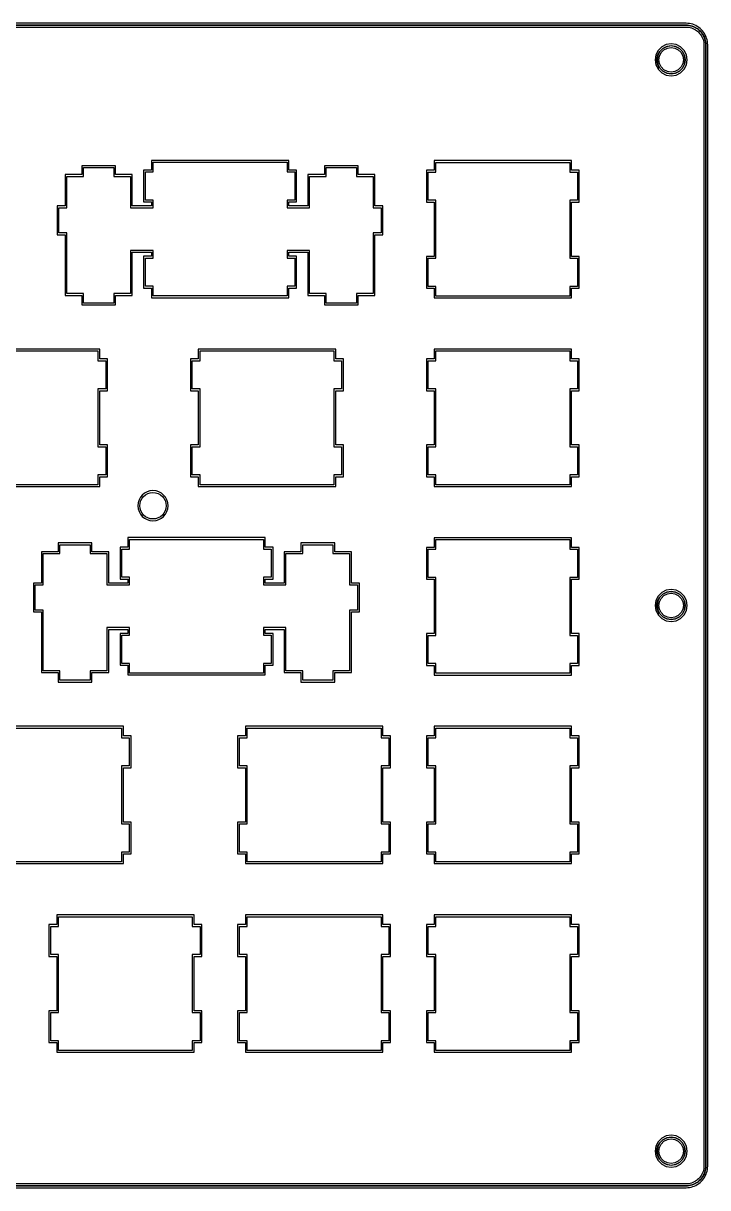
# Model space of a CAD drawing. Extents: x 5 to 332, y 5 to 122.
# Drawn here: x 262.9 to 332, y 4.8 to 122.4 of the extents above; entities that cross this region are included whole.
import ezdxf

# ---------------------------------------------------------------- set-up
doc = ezdxf.new("R2010")
doc.units = 0
doc.layers.add('Layer_1', color=7, linetype='CONTINUOUS')

msp = doc.modelspace()

# ---------------------------------------------------------------- linework, layer by layer
at = {"layer": 'Layer_1', "color": 7}
for p, q in [((329.80654, 122.440453), (6.998047, 122.440453)), ((329.97256, 122.434593), (329.80654, 122.440453)), ((330.14248, 122.413109), (329.97256, 122.434593)), ((330.3124, 122.379906), (330.14248, 122.413109)), ((330.47842, 122.334984), (330.3124, 122.379906)), ((7.001957, 122.254906), (329.80273, 122.254906)), ((329.802736, 122.245141), (7.001957, 122.247096)), ((7.005867, 122.061549), (329.798838, 122.059599)), ((329.798838, 122.059599), (329.943368, 122.053739)), ((329.80273, 122.254906), (329.95898, 122.249046)), ((329.957036, 122.239281), (329.802736, 122.245141)), ((329.943368, 122.053739), (330.083988, 122.038114)), ((330.113286, 122.21975), (329.957036, 122.239281)), ((329.95898, 122.249046), (330.11328, 122.231468)), ((330.083988, 122.038114), (330.224618, 122.008817)), ((330.11328, 122.231468), (330.26953, 122.198265)), ((330.267586, 122.190453), (330.113286, 122.21975)), ((330.224618, 122.008817), (330.361338, 121.971708)), ((330.417976, 122.149437), (330.267586, 122.190453)), ((330.26953, 122.198265), (330.42188, 122.157249)), ((330.361338, 121.971708), (330.492198, 121.92288)), ((330.564456, 122.092796), (330.417976, 122.149437)), ((330.42188, 122.157249), (330.56836, 122.102562)), ((330.64052, 122.272484), (330.47842, 122.334984)), ((330.492198, 121.92288), (330.623058, 121.862333)), ((330.707036, 122.028343), (330.564456, 122.092796)), ((330.56836, 122.102562), (330.71094, 122.036156)), ((330.623058, 121.862333), (330.746098, 121.793974)), ((330.79482, 122.202172), (330.64052, 122.272484)), ((330.841806, 121.952171), (330.707036, 122.028343)), ((330.71094, 122.036156), (330.84766, 121.959984)), ((330.746098, 121.793974), (330.865238, 121.715849)), ((330.94326, 122.118188), (330.79482, 122.202172)), ((330.974616, 121.866234), (330.841806, 121.952171)), ((330.84766, 121.959984), (330.98047, 121.872093)), ((330.865238, 121.715849), (330.976568, 121.627958)), ((331.08974, 122.022485), (330.94326, 122.118188)), ((331.097666, 121.766625), (330.974616, 121.866234)), ((330.976568, 121.627958), (331.080088, 121.530302)), ((330.98047, 121.872093), (331.10352, 121.774437)), ((331.080088, 121.530302), (331.177688, 121.424834)), ((331.22256, 121.915063), (331.08974, 122.022485)), ((331.210946, 121.661156), (331.097666, 121.766625)), ((331.10352, 121.774437), (331.21875, 121.668969)), ((331.177688, 121.424834), (331.265588, 121.315459)), ((331.318366, 121.545922), (331.210946, 121.661156)), ((331.21875, 121.668969), (331.32617, 121.553734)), ((331.34951, 121.799829), (331.22256, 121.915063)), ((331.265588, 121.315459), (331.343688, 121.196318)), ((331.416066, 121.422875), (331.318366, 121.545922)), ((331.32617, 121.553734), (331.42387, 121.430687)), ((331.343688, 121.196318), (331.413988, 121.071318)), ((331.4667, 121.672876), (331.34951, 121.799829)), ((331.501966, 121.292016), (331.416066, 121.422875)), ((331.42387, 121.430687), (331.50977, 121.297875)), ((331.57412, 121.53811), (331.4667, 121.672876)), ((331.580066, 121.155297), (331.501966, 121.292016)), ((331.50977, 121.297875), (331.58987, 121.161156)), ((331.66782, 121.393579), (331.57412, 121.53811)), ((331.58987, 121.161156), (331.65437, 121.016625)), ((331.75372, 121.245141), (331.66782, 121.393579)), ((331.82602, 121.086938), (331.75372, 121.245141)), ((327.34961, 120.057641), (326.99414, 119.702172)), ((327.80078, 120.288109), (327.34961, 120.057641)), ((327.46089, 119.907251), (327.85933, 120.110376)), ((327.86328, 120.10061), (327.46875, 119.899438)), ((328.30273, 120.366234), (327.80078, 120.288109)), ((327.85933, 120.110376), (328.30273, 120.180688)), ((328.30273, 120.168969), (327.86328, 120.10061)), ((328.80273, 120.288109), (328.30273, 120.366234)), ((328.30273, 120.180688), (328.74414, 120.110376)), ((328.74221, 120.100607), (328.30273, 120.168969)), ((329.13674, 119.899435), (328.74221, 120.100607)), ((328.74414, 120.110376), (329.14258, 119.907251)), ((329.25195, 120.057641), (328.80273, 120.288109)), ((329.60938, 119.702172), (329.25195, 120.057641)), ((331.413988, 121.071318), (331.472588, 120.942412)), ((331.472588, 120.942412), (331.525288, 120.805693)), ((331.525288, 120.805693), (331.562388, 120.67288)), ((331.562388, 120.67288), (331.589688, 120.534209)), ((331.642566, 121.014672), (331.580066, 121.155297)), ((331.589688, 120.534209), (331.603388, 120.39163)), ((331.603388, 120.39163), (331.611388, 120.245146)), ((331.611388, 120.245146), (331.611388, 7.00491)), ((331.701166, 120.862328), (331.642566, 121.014672)), ((331.65437, 121.016625), (331.71097, 120.860375)), ((331.742166, 120.717797), (331.701166, 120.862328)), ((331.71097, 120.860375), (331.75197, 120.71975)), ((331.773366, 120.5635), (331.742166, 120.717797)), ((331.75197, 120.71975), (331.78127, 120.5635)), ((331.788966, 120.405297), (331.773366, 120.5635)), ((331.78127, 120.5635), (331.80077, 120.405297)), ((331.796966, 120.251), (331.788966, 120.405297)), ((331.796966, 6.9991), (331.796966, 120.251)), ((331.80077, 120.405297), (331.80677, 120.249047)), ((331.80677, 120.249047), (331.80677, 7.001)), ((331.88072, 120.934594), (331.82602, 121.086938)), ((331.88472, 120.928734), (331.88072, 120.934594)), ((331.93162, 120.760766), (331.88472, 120.928734)), ((331.96482, 120.592797), (331.93162, 120.760766)), ((331.98432, 120.420922), (331.96482, 120.592797)), ((331.99232, 120.254906), (331.98432, 120.420922)), ((331.99232, 6.99514), (331.99232, 120.254906)), ((326.76172, 119.251), (326.68555, 118.749047)), ((326.99414, 119.702172), (326.76172, 119.251)), ((326.873, 118.749047), (326.9394, 119.19436)), ((326.95117, 119.190454), (326.88277, 118.749047)), ((326.9394, 119.19436), (327.14448, 119.590844)), ((327.15234, 119.584985), (326.95117, 119.190454)), ((327.07031, 118.749047), (327.12891, 119.133812)), ((327.12891, 119.133812), (327.30469, 119.473656)), ((327.14448, 119.590844), (327.46089, 119.907251)), ((327.46875, 119.899438), (327.15234, 119.584985)), ((327.30469, 119.473656), (327.57812, 119.749047)), ((327.57812, 119.749047), (327.92188, 119.922875)), ((327.92188, 119.922875), (328.30273, 119.983422)), ((328.30273, 119.983422), (328.68359, 119.922875)), ((328.68359, 119.922875), (329.02734, 119.749047)), ((329.02734, 119.749047), (329.29883, 119.473656)), ((329.45119, 119.584982), (329.13674, 119.899435)), ((329.14258, 119.907251), (329.45898, 119.590844)), ((329.29883, 119.473656), (329.47461, 119.133812)), ((329.65236, 119.190451), (329.45119, 119.584982)), ((329.45898, 119.590844), (329.66211, 119.19436)), ((329.47461, 119.133812), (329.53521, 118.749047)), ((329.83984, 119.251), (329.60938, 119.702172)), ((329.72266, 118.749044), (329.65236, 119.190451)), ((329.66211, 119.19436), (329.73241, 118.749047)), ((329.91992, 118.749047), (329.83984, 119.251)), ((326.68555, 118.749047), (326.76172, 118.251)), ((326.76172, 118.251), (326.98047, 117.825219)), ((326.9394, 118.307641), (326.873, 118.749047)), ((326.88277, 118.749047), (326.95117, 118.311547)), ((327.14253, 117.91311), (326.9394, 118.307641)), ((326.95117, 118.311547), (327.15234, 117.917016)), ((326.98047, 117.825219), (326.99607, 117.797875)), ((326.99607, 117.797875), (327.35154, 117.442406)), ((327.12891, 118.368187), (327.07031, 118.749047)), ((327.30469, 118.028344), (327.12891, 118.368187)), ((327.14453, 117.91311), (327.14253, 117.91311)), ((327.46094, 117.592797), (327.14453, 117.91311)), ((327.15234, 117.917016), (327.46875, 117.602563)), ((327.57812, 117.752953), (327.30469, 118.028344)), ((327.92188, 117.577172), (327.57812, 117.752953)), ((329.02734, 117.752953), (328.68164, 117.577172)), ((329.29883, 118.026391), (329.02734, 117.752953)), ((329.13674, 117.60256), (329.45119, 117.91506)), ((329.45898, 117.911157), (329.14062, 117.592797)), ((329.25195, 117.442446), (329.60938, 117.799868)), ((329.47461, 118.368187), (329.29883, 118.026391)), ((329.45119, 117.91506), (329.65236, 118.311544)), ((329.66211, 118.307641), (329.45898, 117.911157)), ((329.53521, 118.749047), (329.47461, 118.368187)), ((329.60938, 117.799868), (329.83984, 118.251)), ((329.65236, 118.311544), (329.72266, 118.749044)), ((329.73241, 118.749047), (329.66211, 118.307641)), ((329.83984, 118.251), (329.91992, 118.749047)), ((327.35154, 117.442406), (327.80076, 117.211938)), ((327.85938, 117.389672), (327.46094, 117.592797)), ((327.46875, 117.602563), (327.86328, 117.399438)), ((327.80076, 117.211938), (328.30271, 117.133808)), ((328.30078, 117.31936), (327.85938, 117.389672)), ((327.86328, 117.399438), (328.30273, 117.331079)), ((328.30078, 117.516625), (327.92188, 117.577172)), ((328.68164, 117.577172), (328.30078, 117.516625)), ((328.74414, 117.389672), (328.30078, 117.31936)), ((328.30271, 117.133808), (328.31641, 117.135808)), ((328.30273, 117.331079), (328.31643, 117.333029)), ((328.31641, 117.135808), (328.80273, 117.211978)), ((328.31643, 117.333029), (328.74025, 117.399435)), ((328.74025, 117.399435), (329.13674, 117.60256)), ((329.14062, 117.592797), (328.74414, 117.389672)), ((328.80273, 117.211978), (329.25195, 117.442446)), ((275.83594, 108.592797), (275.83594, 107.614281)), ((289.71484, 108.592797), (275.83594, 108.592797)), ((276.02148, 108.407248), (289.53125, 108.407248)), ((276.02148, 107.430688), (276.02148, 108.407248)), ((289.53125, 108.407248), (289.53125, 107.430686)), ((289.71484, 107.614281), (289.71484, 108.592797)), ((318.25195, 108.569359), (304.37695, 108.569357)), ((304.37695, 108.569357), (304.37695, 107.592795)), ((304.5625, 108.385766), (318.06836, 108.385766)), ((304.5625, 107.40725), (304.5625, 108.385766)), ((318.06836, 108.385766), (318.06836, 107.40725)), ((318.25195, 107.592797), (318.25195, 108.569359)), ((268.80859, 107.155297), (267.12109, 107.155297)), ((267.12109, 107.155297), (267.12109, 103.997094)), ((272.2207, 108.055688), (268.80859, 108.055688)), ((268.80859, 108.055688), (268.80859, 107.155297)), ((268.99219, 106.96975), (268.99219, 107.870141)), ((268.99219, 107.870141), (272.03516, 107.870141)), ((272.03516, 107.870141), (272.03516, 106.96975)), ((272.2207, 107.155297), (272.2207, 108.055688)), ((273.9082, 107.155297), (272.2207, 107.155297)), ((273.9082, 103.997094), (273.9082, 107.155297)), ((275.83594, 107.614281), (275.05273, 107.614281)), ((275.05273, 107.614281), (275.05273, 104.399438)), ((275.23828, 104.584984), (275.23828, 107.430688)), ((275.23828, 107.430688), (276.02148, 107.430688)), ((289.53125, 107.430686), (290.3125, 107.430686)), ((290.49805, 107.614281), (289.71484, 107.614281)), ((290.3125, 107.430686), (290.3125, 104.584982)), ((290.49805, 104.399438), (290.49805, 107.614281)), ((293.30664, 107.155297), (291.61914, 107.155297)), ((291.61914, 107.155297), (291.61914, 103.997094)), ((296.71875, 108.055688), (293.30664, 108.055688)), ((293.30664, 108.055688), (293.30664, 107.155297)), ((293.49219, 106.96975), (293.49219, 107.870141)), ((293.49219, 107.870141), (296.53516, 107.870141)), ((296.53516, 107.870141), (296.53516, 106.96975)), ((296.71875, 107.155297), (296.71875, 108.055688)), ((298.40625, 107.155297), (296.71875, 107.155297)), ((298.40625, 103.997094), (298.40625, 107.155297)), ((304.37695, 107.592795), (303.5957, 107.592795)), ((303.5957, 107.592795), (303.5957, 107.499045)), ((303.5957, 107.499045), (303.5957, 104.375998)), ((303.78125, 104.561547), (303.78125, 107.40725)), ((303.78125, 107.40725), (304.5625, 107.40725)), ((318.06836, 107.40725), (318.84961, 107.40725)), ((319.03516, 107.592797), (318.25195, 107.592797)), ((318.84961, 107.40725), (318.84961, 104.561547)), ((319.03516, 104.376), (319.03516, 107.592797)), ((267.30469, 103.811547), (267.30469, 106.96975)), ((267.30469, 106.96975), (268.99219, 106.96975)), ((272.03516, 106.96975), (273.72266, 106.96975)), ((273.72266, 106.96975), (273.72266, 103.811547)), ((291.80469, 103.811545), (291.80469, 106.96975)), ((291.80469, 106.96975), (293.49219, 106.96975)), ((296.53516, 106.96975), (298.22266, 106.96975)), ((298.22266, 106.96975), (298.22266, 103.811547)), ((267.12109, 103.997094), (266.3125, 103.997094)), ((266.3125, 103.997094), (266.3125, 101.073266)), ((266.49805, 101.258812), (266.49805, 103.811547)), ((266.49805, 103.811547), (267.30469, 103.811547)), ((273.72266, 103.811547), (276.02148, 103.811547)), ((275.83594, 103.997094), (273.9082, 103.997094)), ((275.05273, 104.399438), (275.83594, 104.399438)), ((276.02148, 104.584984), (275.23828, 104.584984)), ((275.83594, 104.399438), (275.83594, 103.997094)), ((276.02148, 103.811547), (276.02148, 104.584984)), ((290.3125, 104.584982), (289.53125, 104.584982)), ((289.53125, 104.584982), (289.53125, 103.811545)), ((289.53125, 103.811545), (291.80469, 103.811545)), ((289.71484, 103.997094), (289.71484, 104.399438)), ((289.71484, 104.399438), (290.49805, 104.399438)), ((291.61914, 103.997094), (289.71484, 103.997094)), ((298.22266, 103.811547), (299.0293, 103.811547)), ((299.21484, 103.997094), (298.40625, 103.997094)), ((299.0293, 103.811547), (299.0293, 101.258812)), ((299.21484, 101.073266), (299.21484, 103.997094)), ((303.5957, 104.375998), (304.37695, 104.375998)), ((304.5625, 104.561547), (303.78125, 104.561547)), ((304.37695, 104.375998), (304.37695, 98.891623)), ((304.5625, 98.706078), (304.5625, 104.561547)), ((318.84961, 104.561547), (318.06836, 104.561547)), ((318.06836, 104.561547), (318.06836, 98.706078)), ((318.25195, 98.891623), (318.25195, 104.376)), ((318.25195, 104.376), (319.03516, 104.376)), ((267.30469, 101.258812), (266.49805, 101.258812)), ((267.30469, 95.127953), (267.30469, 101.258812)), ((299.0293, 101.258812), (298.22266, 101.258812)), ((298.22266, 101.258812), (298.22266, 95.127953)), ((266.3125, 101.073266), (267.12109, 101.073266)), ((267.12109, 101.073266), (267.12109, 94.942406)), ((298.40625, 94.942406), (298.40625, 101.073266)), ((298.40625, 101.073266), (299.21484, 101.073266)), ((276.02148, 99.499047), (273.72266, 99.499047)), ((273.72266, 99.499047), (273.72266, 95.127953)), ((273.9082, 94.942406), (273.9082, 99.3135)), ((273.9082, 99.3135), (275.83594, 99.3135)), ((275.83594, 98.911156), (275.05273, 98.911156)), ((275.05273, 98.911156), (275.05273, 95.696312)), ((275.83594, 99.3135), (275.83594, 98.911156)), ((276.02148, 98.727562), (276.02148, 99.499047)), ((291.80469, 99.499047), (289.53125, 99.499047)), ((289.53125, 99.499047), (289.53125, 98.727562)), ((289.71484, 98.911156), (289.71484, 99.3135)), ((289.71484, 99.3135), (291.61914, 99.3135)), ((290.49805, 98.911156), (289.71484, 98.911156)), ((290.49805, 95.696312), (290.49805, 98.911156)), ((291.61914, 99.3135), (291.61914, 94.942406)), ((291.80469, 95.127953), (291.80469, 99.499047)), ((304.37695, 98.891623), (303.5957, 98.891623)), ((303.5957, 98.891623), (303.5957, 95.672873)), ((319.03516, 98.891623), (318.25195, 98.891623)), ((319.03516, 95.672873), (319.03516, 98.891623)), ((275.23828, 95.879906), (275.23828, 98.727562)), ((275.23828, 98.727562), (276.02148, 98.727562)), ((289.53125, 98.727562), (290.3125, 98.727562)), ((290.3125, 98.727562), (290.3125, 95.879906)), ((303.78125, 95.858422), (303.78125, 98.706078)), ((303.78125, 98.706078), (304.5625, 98.706078)), ((318.06836, 98.706078), (318.84961, 98.706078)), ((318.84961, 98.706078), (318.84961, 95.858422)), ((275.05273, 95.696312), (275.83594, 95.696312)), ((276.02148, 95.879906), (275.23828, 95.879906)), ((275.83594, 95.696312), (275.83594, 94.717797)), ((276.02148, 94.903344), (276.02148, 95.879906)), ((290.3125, 95.879906), (289.53125, 95.879906)), ((289.53125, 95.879906), (289.53125, 94.903344)), ((289.71484, 94.717797), (289.71484, 95.696312)), ((289.71484, 95.696312), (290.49805, 95.696312)), ((303.5957, 95.672873), (304.37695, 95.672873)), ((304.5625, 95.858422), (303.78125, 95.858422)), ((304.37695, 95.672873), (304.37695, 94.69631)), ((304.5625, 94.879906), (304.5625, 95.858422)), ((318.84961, 95.858422), (318.06836, 95.858422)), ((318.06836, 95.858422), (318.06836, 94.879906)), ((318.25195, 94.69631), (318.25195, 95.672873)), ((318.25195, 95.672873), (319.03516, 95.672873)), ((267.12109, 94.942406), (268.80859, 94.942406)), ((268.99219, 95.127953), (267.30469, 95.127953)), ((268.80859, 94.942406), (268.80859, 93.985375)), ((268.99219, 94.168969), (268.99219, 95.127953)), ((272.03516, 94.168969), (268.99219, 94.168969)), ((273.72266, 95.127953), (272.03516, 95.127953)), ((272.03516, 95.127953), (272.03516, 94.168969)), ((272.2207, 93.985375), (272.2207, 94.942406)), ((272.2207, 94.942406), (273.9082, 94.942406)), ((275.83594, 94.717797), (289.71484, 94.717797)), ((289.53125, 94.903344), (276.02148, 94.903344)), ((291.61914, 94.942406), (291.71094, 94.942406)), ((291.71094, 94.942406), (293.30664, 94.942406)), ((293.49219, 95.127953), (291.80469, 95.127953)), ((293.30664, 94.942406), (293.30664, 93.985375)), ((293.49219, 94.168969), (293.49219, 95.127953)), ((296.53516, 94.168969), (293.49219, 94.168969)), ((298.22266, 95.127953), (296.53516, 95.127953)), ((296.53516, 95.127953), (296.53516, 94.168969)), ((296.71875, 93.985375), (296.71875, 94.942406)), ((296.71875, 94.942406), (298.40625, 94.942406)), ((304.37695, 94.69631), (318.25195, 94.69631)), ((318.06836, 94.879906), (304.5625, 94.879906)), ((268.80859, 93.985375), (272.2207, 93.985375)), ((293.30664, 93.985375), (296.71875, 93.985375)), ((270.62695, 89.520528), (256.75195, 89.520531)), ((270.62695, 88.542013), (270.62695, 89.520528)), ((280.56445, 89.520531), (280.56445, 88.542016)), ((294.43945, 89.520528), (280.56445, 89.520531)), ((294.43945, 88.542013), (294.43945, 89.520528)), ((304.37695, 89.520531), (304.37695, 88.542016)), ((318.25195, 89.520531), (304.37695, 89.520531)), ((318.25195, 88.542013), (318.25195, 89.520531)), ((256.9375, 89.334984), (270.44336, 89.334984)), ((270.44336, 89.334984), (270.44336, 88.356469)), ((270.44336, 88.356469), (271.22461, 88.356469)), ((271.41016, 88.542013), (270.62695, 88.542013)), ((271.22461, 88.356469), (271.22461, 85.510766)), ((271.41016, 85.327169), (271.41016, 88.542013)), ((280.56445, 88.542016), (279.7832, 88.542016)), ((279.7832, 88.542016), (279.7832, 88.450216)), ((279.7832, 88.450216), (279.7832, 85.327169)), ((279.9668, 85.510766), (279.9668, 88.356469)), ((279.9668, 88.356469), (280.75, 88.356469)), ((280.75, 89.334984), (294.25586, 89.334984)), ((280.75, 88.356469), (280.75, 89.334984)), ((294.25586, 89.334984), (294.25586, 88.356469)), ((294.25586, 88.356469), (295.03711, 88.356469)), ((295.22266, 88.542013), (294.43945, 88.542013)), ((295.03711, 88.356469), (295.03711, 85.510766)), ((295.22266, 85.327169), (295.22266, 88.542013)), ((304.37695, 88.542016), (303.5957, 88.542016)), ((303.5957, 88.542016), (303.5957, 88.450216)), ((303.5957, 88.450216), (303.5957, 85.327169)), ((303.78125, 85.510766), (303.78125, 88.356469)), ((303.78125, 88.356469), (304.5625, 88.356469)), ((304.5625, 89.334984), (318.06836, 89.334984)), ((304.5625, 88.356469), (304.5625, 89.334984)), ((318.06836, 89.334984), (318.06836, 88.356469)), ((318.06836, 88.356469), (318.84961, 88.356469)), ((319.03516, 88.542013), (318.25195, 88.542013)), ((318.84961, 88.356469), (318.84961, 85.510766)), ((319.03516, 85.327169), (319.03516, 88.542013)), ((271.22461, 85.510766), (270.44336, 85.510766)), ((270.44336, 85.510766), (270.44336, 79.655297)), ((270.62695, 79.840841), (270.62695, 85.327169)), ((270.62695, 85.327169), (271.41016, 85.327169)), ((279.7832, 85.327169), (280.56445, 85.327169)), ((280.75, 85.510766), (279.9668, 85.510766)), ((280.56445, 85.327169), (280.56445, 79.840841)), ((280.75, 79.655297), (280.75, 85.510766)), ((295.03711, 85.510766), (294.25586, 85.510766)), ((294.25586, 85.510766), (294.25586, 79.655297)), ((294.43945, 79.840841), (294.43945, 85.327169)), ((294.43945, 85.327169), (295.22266, 85.327169)), ((303.5957, 85.327169), (304.37695, 85.327169)), ((304.5625, 85.510766), (303.78125, 85.510766)), ((304.37695, 85.327169), (304.37695, 79.840841)), ((304.5625, 79.655297), (304.5625, 85.510766)), ((318.84961, 85.510766), (318.06836, 85.510766)), ((318.06836, 85.510766), (318.06836, 79.655297)), ((318.25195, 79.840841), (318.25195, 85.327169)), ((318.25195, 85.327169), (319.03516, 85.327169)), ((270.44336, 79.655297), (271.22461, 79.655297)), ((271.41016, 79.840841), (270.62695, 79.840841)), ((271.22461, 79.655297), (271.22461, 76.809594)), ((271.41016, 76.624044), (271.41016, 79.840841)), ((280.56445, 79.840841), (279.7832, 79.840841)), ((279.7832, 79.840841), (279.7832, 76.624044)), ((279.9668, 76.809594), (279.9668, 79.655297)), ((279.9668, 79.655297), (280.75, 79.655297)), ((294.25586, 79.655297), (295.03711, 79.655297)), ((295.22266, 79.840841), (294.43945, 79.840841)), ((295.03711, 79.655297), (295.03711, 76.809594)), ((295.22266, 76.624044), (295.22266, 79.840841)), ((304.37695, 79.840841), (303.5957, 79.840841)), ((303.5957, 79.840841), (303.5957, 76.624044)), ((303.78125, 76.809594), (303.78125, 79.655297)), ((303.78125, 79.655297), (304.5625, 79.655297)), ((318.06836, 79.655297), (318.84961, 79.655297)), ((319.03516, 79.840841), (318.25195, 79.840841)), ((318.84961, 79.655297), (318.84961, 76.809594)), ((319.03516, 76.624044), (319.03516, 79.840841)), ((271.22461, 76.809594), (270.44336, 76.809594)), ((270.44336, 76.809594), (270.44336, 75.831078)), ((270.62695, 75.645528), (270.62695, 76.624044)), ((270.62695, 76.624044), (271.41016, 76.624044)), ((279.7832, 76.624044), (280.56445, 76.624044)), ((280.75, 76.809594), (279.9668, 76.809594)), ((280.56445, 76.624044), (280.56445, 75.645528)), ((280.75, 75.831078), (280.75, 76.809594)), ((295.03711, 76.809594), (294.25586, 76.809594)), ((294.25586, 76.809594), (294.25586, 75.831078)), ((294.43945, 75.645528), (294.43945, 76.624044)), ((294.43945, 76.624044), (295.22266, 76.624044)), ((303.5957, 76.624044), (304.37695, 76.624044)), ((304.5625, 76.809594), (303.78125, 76.809594)), ((304.37695, 76.624044), (304.37695, 75.645528)), ((304.5625, 75.831078), (304.5625, 76.809594)), ((318.84961, 76.809594), (318.06836, 76.809594)), ((318.06836, 76.809594), (318.06836, 75.831078)), ((318.25195, 75.645528), (318.25195, 76.624044)), ((318.25195, 76.624044), (319.03516, 76.624044)), ((256.75195, 75.645528), (270.62695, 75.645528)), ((270.44336, 75.831078), (256.9375, 75.831078)), ((280.56445, 75.645528), (294.43945, 75.645528)), ((294.25586, 75.831078), (280.75, 75.831078)), ((304.37695, 75.645528), (318.25195, 75.645528)), ((318.06836, 75.831078), (304.5625, 75.831078)), ((275.99805, 75.225609), (275.99805, 75.225609)), ((275.99805, 75.040062), (275.99805, 75.040062)), ((269.83984, 69.952172), (266.42578, 69.952172)), ((266.42578, 69.952172), (266.42578, 69.051781)), ((266.61133, 68.868188), (266.61133, 69.766625)), ((266.61133, 69.766625), (269.6543, 69.766625)), ((269.6543, 69.766625), (269.6543, 68.868188)), ((269.83984, 69.051781), (269.83984, 69.952172)), ((273.45508, 69.512719), (272.67188, 69.512719)), ((272.67188, 69.512719), (272.67188, 66.297875)), ((273.45508, 70.489281), (273.45508, 69.512719)), ((287.33398, 70.489281), (273.45508, 70.489281)), ((273.64062, 70.305688), (287.15039, 70.305688)), ((273.64062, 69.327172), (273.64062, 70.305688)), ((287.15039, 70.305688), (287.15039, 69.327172)), ((287.33398, 69.512719), (287.33398, 70.489281)), ((288.11719, 69.512719), (287.33398, 69.512719)), ((288.11719, 66.297875), (288.11719, 69.512719)), ((294.33789, 69.952172), (290.92578, 69.952172)), ((290.92578, 69.952172), (290.92578, 69.051781)), ((291.10943, 68.868188), (291.10943, 69.766625)), ((291.10943, 69.766625), (294.15435, 69.766625)), ((294.15435, 69.766625), (294.15435, 68.868188)), ((294.33789, 69.051781), (294.33789, 69.952172)), ((304.37695, 69.493188), (303.5957, 69.493188)), ((303.5957, 69.493188), (303.5957, 69.399438)), ((304.37695, 70.46975), (304.37695, 69.493188)), ((318.25195, 70.46975), (304.37695, 70.46975)), ((304.5625, 70.286158), (318.06836, 70.286158)), ((304.5625, 69.307643), (304.5625, 70.286158)), ((318.06836, 70.286158), (318.06836, 69.307643)), ((318.25195, 69.493188), (318.25195, 70.46975)), ((319.03516, 69.493188), (318.25195, 69.493188)), ((319.03516, 66.276391), (319.03516, 69.493188)), ((266.42578, 69.051781), (264.73828, 69.051781)), ((264.73828, 69.051781), (264.73828, 65.893578)), ((264.92383, 65.709984), (264.92383, 68.868188)), ((264.92383, 68.868188), (266.61133, 68.868188)), ((269.6543, 68.868188), (271.3418, 68.868188)), ((271.52734, 69.051781), (269.83984, 69.051781)), ((271.3418, 68.868188), (271.3418, 65.709984)), ((271.52734, 65.893578), (271.52734, 69.051781)), ((272.85742, 66.481469), (272.85742, 69.327172)), ((272.85742, 69.327172), (273.64062, 69.327172)), ((287.15039, 69.327172), (287.93164, 69.327172)), ((287.93164, 69.327172), (287.93164, 66.481469)), ((290.92578, 69.051781), (289.23828, 69.051781)), ((289.23828, 69.051781), (289.23828, 65.893578)), ((289.42188, 65.709984), (289.42388, 68.868188)), ((289.42388, 68.868188), (291.10943, 68.868188)), ((294.15435, 68.868188), (295.84185, 68.868188)), ((296.02539, 69.051781), (294.33789, 69.051781)), ((295.84185, 68.868188), (295.84185, 65.709984)), ((296.02539, 65.893578), (296.02539, 69.051781)), ((303.5957, 69.399438), (303.5957, 66.276391)), ((303.78125, 66.46194), (303.78125, 69.307643)), ((303.78125, 69.307643), (304.5625, 69.307643)), ((318.06836, 69.307643), (318.84961, 69.307643)), ((318.84961, 69.307643), (318.84961, 66.46194)), ((264.73828, 65.893578), (263.93164, 65.893578)), ((263.93164, 65.893578), (263.93164, 62.971703)), ((273.45508, 65.893578), (271.52734, 65.893578)), ((272.67188, 66.297875), (273.45508, 66.297875)), ((273.64062, 66.481469), (272.85742, 66.481469)), ((273.45508, 66.297875), (273.45508, 65.893578)), ((273.64062, 65.709984), (273.64062, 66.481469)), ((287.93164, 66.481469), (287.15039, 66.481469)), ((287.15039, 66.481469), (287.15039, 65.709984)), ((287.33398, 65.893578), (287.33398, 66.297875)), ((287.33398, 66.297875), (288.11719, 66.297875)), ((289.23828, 65.893578), (287.33398, 65.893578)), ((296.83203, 65.893578), (296.02539, 65.893578)), ((296.83203, 62.971703), (296.83203, 65.893578)), ((303.5957, 66.276391), (304.37695, 66.276391)), ((304.5625, 66.46194), (303.78125, 66.46194)), ((304.37695, 66.276391), (304.37695, 60.790062)), ((304.5625, 60.604518), (304.5625, 66.46194)), ((318.84961, 66.46194), (318.06836, 66.46194)), ((318.06836, 66.46194), (318.06836, 60.604518)), ((318.25195, 60.790062), (318.25195, 66.276391)), ((318.25195, 66.276391), (319.03516, 66.276391)), ((264.11719, 63.155297), (264.11719, 65.709984)), ((264.11719, 65.709984), (264.92383, 65.709984)), ((271.3418, 65.709984), (273.64062, 65.709984)), ((287.15039, 65.709984), (289.42188, 65.709984)), ((295.84185, 65.709984), (296.64849, 65.709984)), ((296.64849, 65.709984), (296.64849, 63.155297)), ((327.34961, 64.932636), (326.99414, 64.577167)), ((327.14448, 64.465847), (327.46089, 64.782253)), ((327.4668, 64.772484), (327.15234, 64.459984)), ((327.80078, 65.163104), (327.34961, 64.932636)), ((327.46089, 64.782253), (327.85933, 64.985378)), ((327.86328, 64.975609), (327.4668, 64.772484)), ((327.57617, 64.622091), (327.92188, 64.797872)), ((328.30273, 65.241234), (327.80078, 65.163104)), ((327.85933, 64.985378), (328.30273, 65.055688)), ((328.30273, 65.043969), (327.86328, 64.975609)), ((327.92188, 64.797872), (328.30273, 64.858422)), ((328.80273, 65.163148), (328.30273, 65.241234)), ((328.30273, 65.055688), (328.74414, 64.985378)), ((328.74221, 64.975659), (328.30273, 65.043969)), ((328.30273, 64.858422), (328.68359, 64.797872)), ((328.68359, 64.797872), (329.02734, 64.622091)), ((329.13674, 64.772534), (328.74221, 64.975659)), ((328.74414, 64.985378), (329.14258, 64.782253)), ((329.25195, 64.93268), (328.80273, 65.163148)), ((329.45119, 64.460034), (329.13674, 64.772534)), ((329.14258, 64.782253), (329.45898, 64.465847)), ((329.60938, 64.577211), (329.25195, 64.93268)), ((326.76172, 64.124042), (326.68552, 63.624042)), ((326.68552, 63.624042), (326.76172, 63.125995)), ((326.99414, 64.577167), (326.76172, 64.124042)), ((326.873, 63.62405), (326.9394, 64.067409)), ((326.9394, 63.182644), (326.873, 63.62405)), ((326.95117, 64.0635), (326.88277, 63.624047)), ((326.88277, 63.624047), (326.95117, 63.186547)), ((326.9394, 64.067409), (327.14448, 64.465847)), ((327.15234, 64.459984), (326.95117, 64.0635)), ((327.07031, 63.624044), (327.12891, 64.006856)), ((327.12891, 63.243185), (327.07031, 63.624044)), ((327.12891, 64.006856), (327.30469, 64.348653)), ((327.30469, 64.348653), (327.57617, 64.622091)), ((329.02734, 64.622091), (329.29883, 64.348653)), ((329.29883, 64.348653), (329.47461, 64.006856)), ((329.65236, 64.06355), (329.45119, 64.460034)), ((329.45898, 64.465847), (329.66211, 64.067409)), ((329.47461, 64.006856), (329.53521, 63.624044)), ((329.53521, 63.624044), (329.47461, 63.243185)), ((329.83984, 64.124086), (329.60938, 64.577211)), ((329.72266, 63.624097), (329.65236, 64.06355)), ((329.65236, 63.186597), (329.72266, 63.624097)), ((329.66211, 64.067409), (329.73241, 63.62405)), ((329.73241, 63.62405), (329.66211, 63.182644)), ((329.91994, 63.624086), (329.83984, 64.124086)), ((329.83984, 63.126039), (329.91994, 63.624086)), ((263.93164, 62.971703), (264.73828, 62.971703)), ((264.92383, 63.155297), (264.11719, 63.155297)), ((264.73828, 62.971703), (264.73828, 56.840844)), ((264.92383, 57.024438), (264.92383, 63.155297)), ((296.64849, 63.155297), (295.84185, 63.155297)), ((295.84185, 63.155297), (295.84185, 57.024438)), ((296.02539, 56.840844), (296.02539, 62.971703)), ((296.02539, 62.971703), (296.83203, 62.971703)), ((326.76172, 63.125995), (326.98047, 62.700214)), ((327.14253, 62.788112), (326.9394, 63.182644)), ((326.95117, 63.186547), (327.15234, 62.792016)), ((326.98047, 62.700214), (326.99607, 62.672874)), ((326.99607, 62.672874), (327.35154, 62.317405)), ((327.30469, 62.903341), (327.12891, 63.243185)), ((327.14453, 62.788112), (327.14253, 62.788112)), ((327.46094, 62.4678), (327.14453, 62.788112)), ((327.15234, 62.792016), (327.46875, 62.477562)), ((327.57812, 62.62795), (327.30469, 62.903341)), ((327.85938, 62.264675), (327.46094, 62.4678)), ((327.46875, 62.477562), (327.86328, 62.274438)), ((327.92188, 62.452169), (327.57812, 62.62795)), ((328.30273, 62.391619), (327.92188, 62.452169)), ((328.68359, 62.452169), (328.30273, 62.391619)), ((329.02734, 62.62795), (328.68359, 62.452169)), ((328.74221, 62.274488), (329.13674, 62.477612)), ((329.14062, 62.4678), (328.74414, 62.264675)), ((329.29883, 62.901388), (329.02734, 62.62795)), ((329.13674, 62.477612), (329.45119, 62.790112)), ((329.45898, 62.786159), (329.14062, 62.4678)), ((329.25195, 62.317445), (329.60938, 62.674867)), ((329.47461, 63.243185), (329.29883, 62.901388)), ((329.45119, 62.790112), (329.65236, 63.186597)), ((329.66211, 63.182644), (329.45898, 62.786159)), ((329.60938, 62.674867), (329.83984, 63.126039)), ((273.64062, 61.395531), (271.3418, 61.395531)), ((271.3418, 61.395531), (271.3418, 57.024438)), ((271.52734, 56.840844), (271.52734, 61.211938)), ((271.52734, 61.211938), (273.45508, 61.211938)), ((273.45508, 61.211938), (273.45508, 60.809594)), ((273.64062, 60.624047), (273.64062, 61.395531)), ((289.42188, 61.395531), (287.15039, 61.395531)), ((287.15039, 61.395531), (287.15039, 60.624047)), ((287.33398, 60.809594), (287.33398, 61.211938)), ((287.33398, 61.211938), (289.23828, 61.211938)), ((289.23828, 61.211938), (289.23828, 56.840844)), ((289.42388, 57.024438), (289.42188, 61.395531)), ((327.35154, 62.317405), (327.80076, 62.086937)), ((327.80076, 62.086937), (328.30271, 62.008807)), ((328.30078, 62.194365), (327.85938, 62.264675)), ((327.86328, 62.274438), (328.30273, 62.206078)), ((328.74414, 62.264675), (328.30078, 62.194365)), ((328.30271, 62.008807), (328.31641, 62.010807)), ((328.30273, 62.206078), (328.31643, 62.208078)), ((328.31641, 62.010807), (328.80273, 62.086977)), ((328.31643, 62.208078), (328.74221, 62.274488)), ((328.80273, 62.086977), (329.25195, 62.317445)), ((273.45508, 60.809594), (272.67188, 60.809594)), ((272.67188, 60.809594), (272.67188, 57.592797)), ((272.85742, 57.778344), (272.85742, 60.624047)), ((272.85742, 60.624047), (273.64062, 60.624047)), ((287.15039, 60.624047), (287.93164, 60.624047)), ((288.11719, 60.809594), (287.33398, 60.809594)), ((287.93164, 60.624047), (287.93164, 57.778344)), ((288.11719, 57.592797), (288.11719, 60.809594)), ((304.37695, 60.790062), (303.5957, 60.790062)), ((303.5957, 60.790062), (303.5957, 57.573266)), ((303.78125, 57.758814), (303.78125, 60.604518)), ((303.78125, 60.604518), (304.5625, 60.604518)), ((318.06836, 60.604518), (318.84961, 60.604518)), ((319.03516, 60.790062), (318.25195, 60.790062)), ((318.84961, 60.604518), (318.84961, 57.758814)), ((319.03516, 57.573266), (319.03516, 60.790062)), ((273.64062, 57.778344), (272.85742, 57.778344)), ((273.64062, 56.799828), (273.64062, 57.778344)), ((287.93164, 57.778344), (287.15039, 57.778344)), ((287.15039, 57.778344), (287.15039, 56.799828)), ((304.5625, 57.758814), (303.78125, 57.758814)), ((304.5625, 56.780299), (304.5625, 57.758814)), ((318.84961, 57.758814), (318.06836, 57.758814)), ((318.06836, 57.758814), (318.06836, 56.780299)), ((264.73828, 56.840844), (266.42578, 56.840844)), ((266.61133, 57.024438), (264.92383, 57.024438)), ((266.42578, 56.840844), (266.42578, 55.881859)), ((266.61133, 56.067406), (266.61133, 57.024438)), ((271.3418, 57.024438), (269.6543, 57.024438)), ((269.6543, 57.024438), (269.6543, 56.067406)), ((269.83984, 55.881859), (269.83984, 56.840844)), ((269.83984, 56.840844), (271.52734, 56.840844)), ((272.67188, 57.592797), (273.45508, 57.592797)), ((273.45508, 57.592797), (273.45508, 56.616234)), ((273.45508, 56.616234), (287.33398, 56.616234)), ((287.15039, 56.799828), (273.64062, 56.799828)), ((287.33398, 56.616234), (287.33398, 57.592797)), ((287.33398, 57.592797), (288.11719, 57.592797)), ((289.23828, 56.840844), (289.33008, 56.840844)), ((289.33008, 56.840844), (290.92578, 56.840844)), ((291.10943, 57.024438), (289.42388, 57.024438)), ((290.92578, 56.840844), (290.92578, 55.881859)), ((291.10943, 56.067406), (291.10943, 57.024438)), ((295.84185, 57.024438), (294.15435, 57.024438)), ((294.15435, 57.024438), (294.15435, 56.067406)), ((294.33789, 55.881859), (294.33789, 56.840844)), ((294.33789, 56.840844), (296.02539, 56.840844)), ((303.5957, 57.573266), (304.37695, 57.573266)), ((304.37695, 57.573266), (304.37695, 56.596703)), ((304.37695, 56.596703), (318.25195, 56.596703)), ((318.06836, 56.780299), (304.5625, 56.780299)), ((318.25195, 56.596703), (318.25195, 57.573266)), ((318.25195, 57.573266), (319.03516, 57.573266)), ((266.42578, 55.881859), (269.83984, 55.881859)), ((269.6543, 56.067406), (266.61133, 56.067406)), ((290.92578, 55.881859), (294.33789, 55.881859)), ((294.15435, 56.067406), (291.10943, 56.067406)), ((273.00977, 51.420921), (259.13281, 51.420924)), ((259.31836, 51.235377), (272.82422, 51.235377)), ((272.82422, 51.235377), (272.82422, 50.256861)), ((273.00977, 50.442405), (273.00977, 51.420921)), ((285.32812, 51.420924), (285.32812, 50.442408)), ((299.20312, 51.420921), (285.32812, 51.420924)), ((285.51172, 51.235377), (299.01758, 51.235377)), ((285.51172, 50.256861), (285.51172, 51.235377)), ((299.01758, 51.235377), (299.01758, 50.256861)), ((299.20312, 50.442405), (299.20312, 51.420921)), ((304.37695, 51.420924), (304.37695, 50.442408)), ((318.25195, 51.420922), (304.37695, 51.420924)), ((304.5625, 51.235377), (318.06836, 51.235377)), ((304.5625, 50.256861), (304.5625, 51.235377)), ((318.06836, 51.235377), (318.06836, 50.256861)), ((318.25195, 50.442405), (318.25195, 51.420922)), ((272.82422, 50.256861), (273.60547, 50.256861)), ((273.79102, 50.442405), (273.00977, 50.442405)), ((273.60547, 50.256861), (273.60547, 47.411158)), ((273.79102, 47.227561), (273.79102, 50.442405)), ((285.32812, 50.442408), (284.54492, 50.442408)), ((284.54492, 50.442408), (284.54492, 50.350608)), ((284.54492, 50.350608), (284.54492, 47.227561)), ((284.73047, 47.411158), (284.73047, 50.256861)), ((284.73047, 50.256861), (285.51172, 50.256861)), ((299.01758, 50.256861), (299.80078, 50.256861)), ((299.98438, 50.442405), (299.20312, 50.442405)), ((299.80078, 50.256861), (299.80078, 47.411158)), ((299.98438, 47.227561), (299.98438, 50.442405)), ((304.37695, 50.442408), (303.5957, 50.442408)), ((303.5957, 50.442408), (303.5957, 50.350608)), ((303.5957, 50.350608), (303.5957, 47.227561)), ((303.78125, 47.411158), (303.78125, 50.256861)), ((303.78125, 50.256861), (304.5625, 50.256861)), ((318.06836, 50.256861), (318.84961, 50.256861)), ((319.03516, 50.442405), (318.25195, 50.442405)), ((318.84961, 50.256861), (318.84961, 47.411158)), ((319.03516, 47.227561), (319.03516, 50.442405)), ((273.60547, 47.411158), (272.82422, 47.411158)), ((272.82422, 47.411158), (272.82422, 41.55569)), ((273.00977, 41.73928), (273.00977, 47.227561)), ((273.00977, 47.227561), (273.79102, 47.227561)), ((284.54492, 47.227561), (285.32812, 47.227561)), ((285.51172, 47.411158), (284.73047, 47.411158)), ((285.32812, 47.227561), (285.32812, 41.73928)), ((285.51172, 41.55569), (285.51172, 47.411158)), ((299.80078, 47.411158), (299.01758, 47.411158)), ((299.01758, 47.411158), (299.01758, 41.55569)), ((299.20312, 41.73928), (299.20312, 47.227561)), ((299.20312, 47.227561), (299.98438, 47.227561)), ((303.5957, 47.227561), (304.37695, 47.227561)), ((304.5625, 47.411158), (303.78125, 47.411158)), ((304.37695, 47.227561), (304.37695, 41.73928)), ((304.5625, 41.55569), (304.5625, 47.411158)), ((318.84961, 47.411158), (318.06836, 47.411158)), ((318.06836, 47.411158), (318.06836, 41.55569)), ((318.25195, 41.73928), (318.25195, 47.227561)), ((318.25195, 47.227561), (319.03516, 47.227561)), ((272.82422, 41.55569), (273.60547, 41.55569)), ((273.79102, 41.73928), (273.00977, 41.73928)), ((273.60547, 41.55569), (273.60547, 38.708033)), ((273.79102, 38.524437), (273.79102, 41.73928)), ((285.32812, 41.73928), (284.54492, 41.73928)), ((284.54492, 41.73928), (284.54492, 38.524437)), ((284.73047, 38.708033), (284.73047, 41.55569)), ((284.73047, 41.55569), (285.51172, 41.55569)), ((299.01758, 41.55569), (299.80078, 41.55569)), ((299.98438, 41.73928), (299.20312, 41.73928)), ((299.80078, 41.55569), (299.80078, 38.708033)), ((299.98438, 38.524437), (299.98438, 41.73928)), ((304.37695, 41.73928), (303.5957, 41.73928)), ((303.5957, 41.73928), (303.5957, 38.524437)), ((303.78125, 38.708033), (303.78125, 41.55569)), ((303.78125, 41.55569), (304.5625, 41.55569)), ((318.06836, 41.55569), (318.84961, 41.55569)), ((319.03516, 41.73928), (318.25195, 41.73928)), ((318.84961, 41.55569), (318.84961, 38.708033)), ((319.03516, 38.524437), (319.03516, 41.73928)), ((272.82422, 37.731471), (259.31836, 37.731471)), ((273.60547, 38.708033), (272.82422, 38.708033)), ((272.82422, 38.708033), (272.82422, 37.731471)), ((273.00977, 37.545921), (273.00977, 38.524437)), ((273.00977, 38.524437), (273.79102, 38.524437)), ((284.54492, 38.524437), (285.32812, 38.524437)), ((285.51172, 38.708033), (284.73047, 38.708033)), ((285.32812, 38.524437), (285.32812, 37.545921)), ((285.51172, 37.731471), (285.51172, 38.708033)), ((299.01758, 37.731471), (285.51172, 37.731471)), ((299.80078, 38.708033), (299.01758, 38.708033)), ((299.01758, 38.708033), (299.01758, 37.731471)), ((299.20312, 37.545921), (299.20312, 38.524437)), ((299.20312, 38.524437), (299.98438, 38.524437)), ((303.5957, 38.524437), (304.37695, 38.524437)), ((304.5625, 38.708033), (303.78125, 38.708033)), ((304.37695, 38.524437), (304.37695, 37.545921)), ((304.5625, 37.731471), (304.5625, 38.708033)), ((318.06836, 37.731471), (304.5625, 37.731471)), ((318.84961, 38.708033), (318.06836, 38.708033)), ((318.06836, 38.708033), (318.06836, 37.731471)), ((318.25195, 37.545921), (318.25195, 38.524437)), ((318.25195, 38.524437), (319.03516, 38.524437)), ((259.13281, 37.545921), (273.00977, 37.545921)), ((285.32812, 37.545921), (299.20312, 37.545921)), ((304.37695, 37.545921), (318.25195, 37.545921)), ((266.27734, 32.370141), (266.27734, 31.391625)), ((280.15234, 32.370138), (266.27734, 32.370141)), ((266.46289, 32.184594), (279.96875, 32.184594)), ((266.46289, 31.208031), (266.46289, 32.184594)), ((279.96875, 32.184594), (279.96875, 31.208031)), ((280.15234, 31.391622), (280.15234, 32.370138)), ((285.32812, 32.370141), (285.32812, 31.391625)), ((299.20312, 32.370138), (285.32812, 32.370141)), ((285.51172, 32.184594), (299.01758, 32.184594)), ((285.51172, 31.208031), (285.51172, 32.184594)), ((299.01758, 32.184594), (299.01758, 31.208031)), ((299.20312, 31.391622), (299.20312, 32.370138)), ((304.37695, 32.370141), (304.37695, 31.391625)), ((318.25195, 32.370138), (304.37695, 32.370141)), ((304.5625, 32.184594), (318.06836, 32.184594)), ((304.5625, 31.208031), (304.5625, 32.184594)), ((318.06836, 32.184594), (318.06836, 31.208031)), ((318.25195, 31.391622), (318.25195, 32.370138)), ((266.27734, 31.391625), (265.49609, 31.391625)), ((265.49609, 31.391625), (265.49609, 31.299825)), ((265.49609, 31.299825), (265.49609, 28.176778)), ((265.67969, 28.362328), (265.67969, 31.208031)), ((265.67969, 31.208031), (266.46289, 31.208031)), ((279.96875, 31.208031), (280.75, 31.208031)), ((280.93555, 31.391622), (280.15234, 31.391622)), ((280.75, 31.208031), (280.75, 28.362328)), ((280.93555, 28.176778), (280.93555, 31.391622)), ((285.32812, 31.391625), (284.54492, 31.391625)), ((284.54492, 31.391625), (284.54492, 31.299825)), ((284.54492, 31.299825), (284.54492, 28.176778)), ((284.73047, 28.362328), (284.73047, 31.208031)), ((284.73047, 31.208031), (285.51172, 31.208031)), ((299.01758, 31.208031), (299.80078, 31.208031)), ((299.98438, 31.391622), (299.20312, 31.391622)), ((299.80078, 31.208031), (299.80078, 28.362328)), ((299.98438, 28.176778), (299.98438, 31.391622)), ((304.37695, 31.391625), (303.5957, 31.391625)), ((303.5957, 31.391625), (303.5957, 31.299825)), ((303.5957, 31.299825), (303.5957, 28.176778)), ((303.78125, 28.362328), (303.78125, 31.208031)), ((303.78125, 31.208031), (304.5625, 31.208031)), ((318.06836, 31.208031), (318.84961, 31.208031)), ((319.03516, 31.391622), (318.25195, 31.391622)), ((318.84961, 31.208031), (318.84961, 28.362328)), ((319.03516, 28.176778), (319.03516, 31.391622)), ((266.46289, 28.362328), (265.67969, 28.362328)), ((266.46289, 22.50491), (266.46289, 28.362328)), ((280.75, 28.362328), (279.96875, 28.362328)), ((279.96875, 28.362328), (279.96875, 22.50491)), ((285.51172, 28.362328), (284.73047, 28.362328)), ((285.51172, 22.50491), (285.51172, 28.362328)), ((299.80078, 28.362328), (299.01758, 28.362328)), ((299.01758, 28.362328), (299.01758, 22.50491)), ((304.5625, 28.362328), (303.78125, 28.362328)), ((304.5625, 22.50491), (304.5625, 28.362328)), ((318.84961, 28.362328), (318.06836, 28.362328)), ((318.06836, 28.362328), (318.06836, 22.50491)), ((265.49609, 28.176778), (266.27734, 28.176778)), ((266.27734, 28.176778), (266.27734, 22.690447)), ((280.15234, 22.690447), (280.15234, 28.176778)), ((280.15234, 28.176778), (280.93555, 28.176778)), ((284.54492, 28.176778), (285.32812, 28.176778)), ((285.32812, 28.176778), (285.32812, 22.690447)), ((299.20312, 22.690447), (299.20312, 28.176778)), ((299.20312, 28.176778), (299.98438, 28.176778)), ((303.5957, 28.176778), (304.37695, 28.176778)), ((304.37695, 28.176778), (304.37695, 22.690447)), ((318.25195, 22.690447), (318.25195, 28.176778)), ((318.25195, 28.176778), (319.03516, 28.176778)), ((266.27734, 22.690447), (265.49609, 22.690447)), ((265.49609, 22.690447), (265.49609, 19.473657)), ((265.67969, 19.6592), (265.67969, 22.50491)), ((265.67969, 22.50491), (266.46289, 22.50491)), ((279.96875, 22.50491), (280.75, 22.50491)), ((280.93555, 22.690447), (280.15234, 22.690447)), ((280.75, 22.50491), (280.75, 19.6592)), ((280.93555, 19.473657), (280.93555, 22.690447)), ((285.32812, 22.690447), (284.54492, 22.690447)), ((284.54492, 22.690447), (284.54492, 19.473657)), ((284.73047, 19.6592), (284.73047, 22.50491)), ((284.73047, 22.50491), (285.51172, 22.50491)), ((299.01758, 22.50491), (299.80078, 22.50491)), ((299.98438, 22.690447), (299.20312, 22.690447)), ((299.80078, 22.50491), (299.80078, 19.6592)), ((299.98438, 19.473657), (299.98438, 22.690447)), ((304.37695, 22.690447), (303.5957, 22.690447)), ((303.5957, 22.690447), (303.5957, 19.473657)), ((303.78125, 19.6592), (303.78125, 22.50491)), ((303.78125, 22.50491), (304.5625, 22.50491)), ((318.06836, 22.50491), (318.84961, 22.50491)), ((319.03516, 22.690447), (318.25195, 22.690447)), ((318.84961, 22.50491), (318.84961, 19.6592)), ((319.03516, 19.473657), (319.03516, 22.690447)), ((265.49609, 19.473657), (266.27734, 19.473657)), ((266.46289, 19.6592), (265.67969, 19.6592)), ((266.27734, 19.473657), (266.27734, 18.495137)), ((266.46289, 18.68069), (266.46289, 19.6592)), ((280.75, 19.6592), (279.96875, 19.6592)), ((279.96875, 19.6592), (279.96875, 18.68069)), ((280.15234, 18.495137), (280.15234, 19.473657)), ((280.15234, 19.473657), (280.93555, 19.473657)), ((284.54492, 19.473657), (285.32812, 19.473657)), ((285.51172, 19.6592), (284.73047, 19.6592)), ((285.32812, 19.473657), (285.32812, 18.495137)), ((285.51172, 18.68069), (285.51172, 19.6592)), ((299.80078, 19.6592), (299.01758, 19.6592)), ((299.01758, 19.6592), (299.01758, 18.68069)), ((299.20312, 18.495137), (299.20312, 19.473657)), ((299.20312, 19.473657), (299.98438, 19.473657)), ((303.5957, 19.473657), (304.37695, 19.473657)), ((304.5625, 19.6592), (303.78125, 19.6592)), ((304.37695, 19.473657), (304.37695, 18.495137)), ((304.5625, 18.68069), (304.5625, 19.6592)), ((318.84961, 19.6592), (318.06836, 19.6592)), ((318.06836, 19.6592), (318.06836, 18.68069)), ((318.25195, 18.495137), (318.25195, 19.473657)), ((318.25195, 19.473657), (319.03516, 19.473657)), ((266.27734, 18.495137), (280.15234, 18.495137)), ((279.96875, 18.68069), (266.46289, 18.68069)), ((285.32812, 18.495137), (299.20312, 18.495137)), ((299.01758, 18.68069), (285.51172, 18.68069)), ((304.37695, 18.495137), (318.25195, 18.495137)), ((318.06836, 18.68069), (304.5625, 18.68069)), ((326.99414, 9.45024), (326.76172, 8.99907)), ((327.34961, 9.80766), (326.99414, 9.45024)), ((327.14448, 9.3389), (327.46089, 9.65726)), ((327.46875, 9.64716), (327.15234, 9.33466)), ((327.30469, 9.2237), (327.57812, 9.49713)), ((327.80078, 10.03813), (327.34961, 9.80766)), ((327.46089, 9.65726), (327.85933, 9.86039)), ((327.86328, 9.85029), (327.46875, 9.64716)), ((327.57812, 9.49713), (327.92188, 9.67292)), ((328.30273, 10.11623), (327.80078, 10.03813)), ((327.85933, 9.86039), (328.30273, 9.93069)), ((328.30273, 9.91869), (327.86328, 9.85029)), ((327.92188, 9.67292), (328.30273, 9.73342)), ((328.80273, 10.03828), (328.30273, 10.11623)), ((328.30273, 9.93069), (328.74414, 9.86039)), ((328.74221, 9.85029), (328.30273, 9.91869)), ((328.30273, 9.73342), (328.68359, 9.67292)), ((328.68359, 9.67292), (329.02734, 9.49713)), ((329.13674, 9.64716), (328.74221, 9.85029)), ((328.74414, 9.86039), (329.14062, 9.65726)), ((329.25195, 9.80781), (328.80273, 10.03828)), ((329.02734, 9.49713), (329.29883, 9.2237)), ((329.45119, 9.33466), (329.13674, 9.64716)), ((329.14062, 9.65726), (329.45898, 9.3389)), ((329.60938, 9.45039), (329.25195, 9.80781)), ((329.83984, 8.99922), (329.60938, 9.45039)), ((326.76172, 8.99907), (326.68552, 8.49907)), ((326.68552, 8.49907), (326.76172, 8.00102)), ((326.873, 8.49906), (326.9394, 8.94242)), ((326.9394, 8.05765), (326.873, 8.49906)), ((326.95117, 8.93818), (326.88277, 8.49873)), ((326.88277, 8.49873), (326.95117, 8.06123)), ((326.9394, 8.94242), (327.14448, 9.3389)), ((327.15234, 9.33466), (326.95117, 8.93818)), ((327.07031, 8.49909), (327.12891, 8.8819)), ((327.12891, 8.11823), (327.07031, 8.49909)), ((327.12891, 8.8819), (327.30469, 9.2237)), ((329.29883, 9.2237), (329.47461, 8.8819)), ((329.65236, 8.93818), (329.45119, 9.33466)), ((329.45898, 9.3389), (329.66211, 8.94242)), ((329.47461, 8.8819), (329.53521, 8.49909)), ((329.53521, 8.49909), (329.47461, 8.11823)), ((329.72266, 8.49873), (329.65236, 8.93818)), ((329.65236, 8.06123), (329.72266, 8.49873)), ((329.66211, 8.94242), (329.73241, 8.49906)), ((329.73241, 8.49906), (329.66211, 8.05765)), ((329.91994, 8.49922), (329.83984, 8.99922)), ((329.83984, 8.00117), (329.91994, 8.49922)), ((326.76172, 8.00102), (326.98047, 7.57329)), ((327.14253, 7.66117), (326.9394, 8.05765)), ((326.95117, 8.06123), (327.1543, 7.66279)), ((326.98047, 7.57329), (326.99607, 7.54599)), ((326.99607, 7.54599), (327.35154, 7.19248)), ((327.30664, 7.77448), (327.12891, 8.11823)), ((327.14453, 7.66117), (327.14253, 7.66117)), ((327.46094, 7.34281), (327.14453, 7.66117)), ((327.1543, 7.66279), (327.46875, 7.35224)), ((327.57812, 7.50299), (327.30664, 7.77448)), ((327.35154, 7.19248), (327.80076, 6.96201)), ((327.85938, 7.13968), (327.46094, 7.34281)), ((327.46875, 7.35224), (327.86328, 7.14912)), ((327.92188, 7.32721), (327.57812, 7.50299)), ((328.30078, 7.06938), (327.85938, 7.13968)), ((327.86328, 7.14912), (328.30273, 7.08072)), ((328.30273, 7.26661), (327.92188, 7.32721)), ((328.74414, 7.13968), (328.30078, 7.06938)), ((328.68359, 7.32721), (328.30273, 7.26661)), ((328.30273, 7.08072), (328.31643, 7.08272)), ((328.31643, 7.08272), (328.74221, 7.14912)), ((329.02734, 7.50299), (328.68359, 7.32721)), ((328.74221, 7.14912), (329.13674, 7.35224)), ((329.14258, 7.34281), (328.74414, 7.13968)), ((328.80273, 6.96211), (329.25195, 7.19258)), ((329.29883, 7.77643), (329.02734, 7.50299)), ((329.13674, 7.35224), (329.45119, 7.66474)), ((329.45898, 7.65921), (329.14258, 7.34281)), ((329.25195, 7.19258), (329.60938, 7.54805)), ((329.47461, 8.11823), (329.29883, 7.77643)), ((329.45119, 7.66474), (329.65236, 8.06123)), ((329.66211, 8.05765), (329.45898, 7.65921)), ((329.60938, 7.54805), (329.83984, 8.00117)), ((327.80076, 6.96201), (328.30271, 6.88391)), ((328.30271, 6.88391), (328.31641, 6.88591)), ((328.31641, 6.88591), (328.80273, 6.96211)), ((331.265488, 5.93459), (331.177588, 5.82327)), ((331.343588, 6.05373), (331.265488, 5.93459)), ((331.413888, 6.17873), (331.343588, 6.05373)), ((331.472488, 6.30764), (331.413888, 6.17873)), ((331.416066, 5.82722), (331.501966, 5.95808)), ((331.50967, 5.95217), (331.42567, 5.82131)), ((331.523288, 6.44045), (331.472488, 6.30764)), ((331.501966, 5.95808), (331.580066, 6.0948)), ((331.58977, 6.09084), (331.50967, 5.95217)), ((331.562388, 6.57912), (331.523288, 6.44045)), ((331.589688, 6.7178), (331.562388, 6.57912)), ((331.580066, 6.0948), (331.644466, 6.23738)), ((331.603388, 6.85842), (331.589688, 6.7178)), ((331.65427, 6.23342), (331.58977, 6.09084)), ((331.611388, 7.00491), (331.603388, 6.85842)), ((331.644466, 6.23738), (331.699166, 6.38386)), ((331.70897, 6.37991), (331.65427, 6.23342)), ((331.66792, 5.85647), (331.75382, 6.00686)), ((331.699166, 6.38386), (331.742166, 6.53425)), ((331.75197, 6.5303), (331.70897, 6.37991)), ((331.742166, 6.53425), (331.773366, 6.68855)), ((331.78127, 6.68655), (331.75197, 6.5303)), ((331.75382, 6.00686), (331.82612, 6.16116)), ((331.773366, 6.68855), (331.788966, 6.8448)), ((331.80077, 6.8428), (331.78127, 6.68655)), ((331.788966, 6.8448), (331.796966, 6.9991)), ((331.80677, 7.001), (331.80077, 6.8428)), ((331.82612, 6.16116), (331.88472, 6.32327)), ((331.88472, 6.32327), (331.93162, 6.48733)), ((331.93162, 6.48733), (331.96482, 6.65725)), ((331.96482, 6.65725), (331.98432, 6.82717)), ((331.98432, 6.82717), (331.99232, 6.99514)), ((7, 4.80946), (329.80664, 4.80946)), ((329.80263, 4.99506), (7.003906, 4.99506)), ((7.003912, 5.00487), (329.802736, 5.00487)), ((329.798738, 5.19035), (7.007813, 5.19035)), ((329.943268, 5.19635), (329.798738, 5.19035)), ((329.95888, 5.00106), (329.80263, 4.99506)), ((329.802736, 5.00487), (329.958986, 5.01087)), ((329.80664, 4.80946), (329.97461, 4.81546)), ((330.083888, 5.21195), (329.943268, 5.19635)), ((330.11318, 5.01866), (329.95888, 5.00106)), ((329.958986, 5.01087), (330.113286, 5.03037)), ((329.97461, 4.81546), (330.14258, 4.83696)), ((330.224518, 5.24125), (330.083888, 5.21195)), ((330.26943, 5.04986), (330.11318, 5.01866)), ((330.113286, 5.03037), (330.267586, 5.05967)), ((330.14258, 4.83696), (330.3125, 4.87016)), ((330.361238, 5.27835), (330.224518, 5.24125)), ((330.267586, 5.05967), (330.417976, 5.10067)), ((330.42178, 5.09086), (330.26943, 5.04986)), ((330.3125, 4.87016), (330.47852, 4.91506)), ((330.494048, 5.32715), (330.361238, 5.27835)), ((330.417976, 5.10067), (330.564456, 5.15727)), ((330.57021, 5.14746), (330.42178, 5.09086)), ((330.47852, 4.91506), (330.64062, 4.97756)), ((330.622958, 5.38765), (330.494048, 5.32715)), ((330.564456, 5.15727), (330.707036, 5.22167)), ((330.71084, 5.21386), (330.57021, 5.14746)), ((330.745998, 5.45605), (330.622958, 5.38765)), ((330.64062, 4.97756), (330.79492, 5.04786)), ((330.707036, 5.22167), (330.843756, 5.29787)), ((330.84756, 5.29006), (330.71084, 5.21386)), ((330.865138, 5.53615), (330.745998, 5.45605)), ((330.79492, 5.04786), (330.94531, 5.13186)), ((330.843756, 5.29787), (330.974616, 5.38577)), ((330.98037, 5.37796), (330.84756, 5.29006)), ((330.976468, 5.62405), (330.865138, 5.53615)), ((330.94531, 5.13186), (331.08984, 5.22756)), ((330.974616, 5.38577), (331.097666, 5.48347)), ((331.079988, 5.71975), (330.976468, 5.62405)), ((331.10342, 5.47366), (330.98037, 5.37796)), ((331.177588, 5.82327), (331.079988, 5.71975)), ((331.08984, 5.22756), (331.22461, 5.33303)), ((331.097666, 5.48347), (331.210946, 5.58894)), ((331.21865, 5.58108), (331.10342, 5.47366)), ((331.210946, 5.58894), (331.318366, 5.70417)), ((331.32607, 5.69827), (331.21865, 5.58108)), ((331.22461, 5.33303), (331.34961, 5.45022)), ((331.318366, 5.70417), (331.416066, 5.82722)), ((331.42567, 5.82131), (331.32607, 5.69827)), ((331.34961, 5.45022), (331.4668, 5.57912)), ((331.4668, 5.57912), (331.57422, 5.71389)), ((331.57422, 5.71389), (331.66792, 5.85647))]:
    msp.add_line(p, q, dxfattribs=at)
for points in [[(275.99805, 75.225609), (275.15871, 75.225612), (274.47656, 74.543467), (274.47656, 73.704125)], [(274.66211, 73.704125), (274.66211, 74.443532), (275.25864, 75.040065), (275.99805, 75.040062)], [(277.52148, 73.704125), (277.52148, 74.543467), (276.83739, 75.225612), (275.99805, 75.225609)], [(275.99805, 75.040062), (276.73745, 75.040065), (277.33594, 74.443532), (277.33594, 73.704125)], [(274.47656, 73.704125), (274.47656, 72.864783), (275.15871, 72.180685), (275.99805, 72.180688)], [(275.99805, 72.366234), (275.25864, 72.366232), (274.66211, 72.964718), (274.66211, 73.704125)], [(275.99805, 72.180688), (276.83739, 72.180685), (277.52148, 72.864783), (277.52148, 73.704125)], [(277.33594, 73.704125), (277.33594, 72.964718), (276.73745, 72.366232), (275.99805, 72.366234)]]:
    msp.add_open_spline(points, degree=3, dxfattribs=at)

doc.saveas('drawing.dxf')
